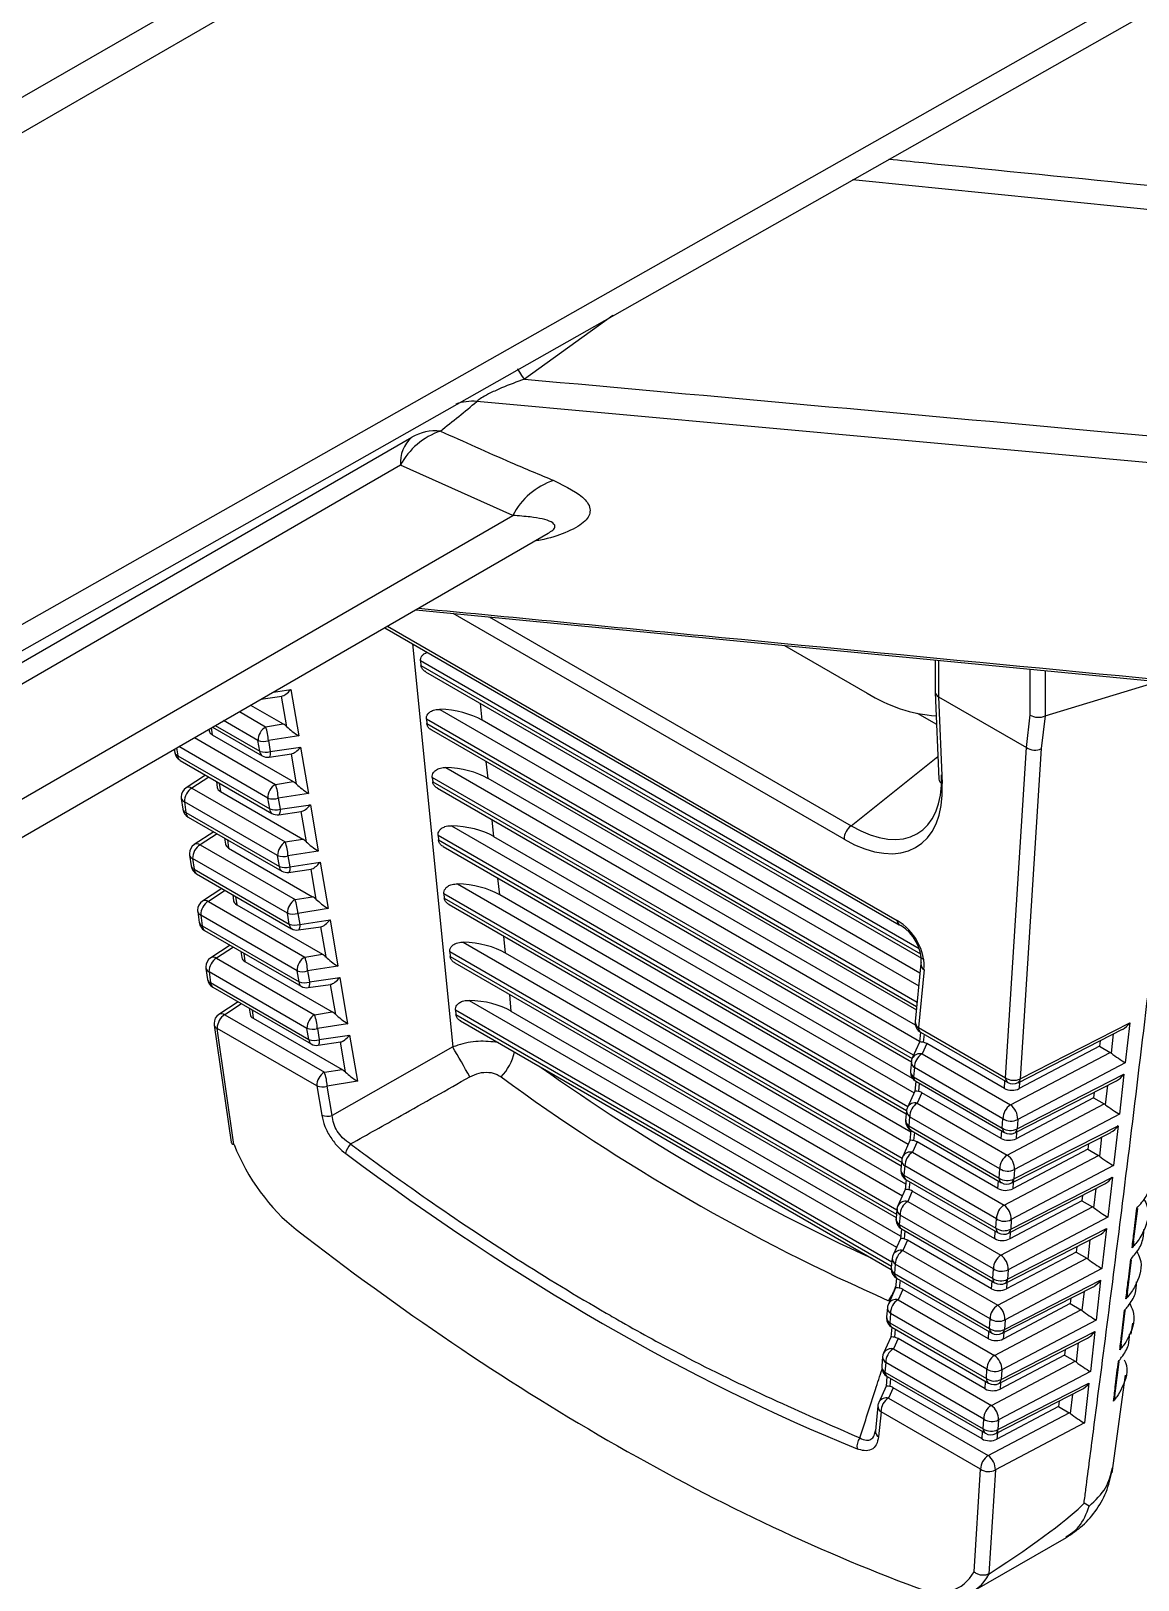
# Model space of a CAD drawing. Extents: x 8 to 113, y 1 to 87.
# Drawn here: x 77.784 to 78.806, y 63.59 to 65.02 of the extents above; entities that cross this region are included whole.
import ezdxf

# ---------------------------------------------------------------- set-up
doc = ezdxf.new("R2010")
doc.units = 0
doc.header["$MEASUREMENT"] = 0
doc.layers.add('OBJECT', color=7, linetype='CONTINUOUS')

msp = doc.modelspace()

# ---------------------------------------------------------------- linework, layer by layer
at = {"layer": 'OBJECT'}
for p, q in [((79.7519, 66.0998), (76.4399, 64.1878)), ((76.4399, 64.1552), (79.7519, 66.0671)), ((78.3209, 64.7572), (78.2392, 64.6985)), ((79.3089, 64.5762), (78.1952, 64.6779)), ((75.3641, 63.0451), (78.1352, 64.6449)), ((78.1247, 64.6189), (75.3547, 63.0198)), ((78.2285, 64.5726), (78.1247, 64.6189)), ((75.3585, 62.9158), (78.2285, 64.5726)), ((75.3375, 62.8683), (78.2611, 64.5561)), ((78.2612, 64.5561), (78.2613, 64.5562)), ((78.1388, 64.4855), (79.0004, 64.4024)), ((78.5344, 64.2738), (78.1734, 64.4822)), ((78.1102, 64.469), (78.5854, 64.1946)), ((78.1127, 64.4704), (78.5833, 64.1988)), ((78.2067, 64.479), (78.5409, 64.2861)), ((78.1358, 64.4542), (78.1731, 64.0819)), ((78.4793, 64.4527), (78.5557, 64.4085)), ((78.6186, 64.4392), (78.6186, 64.4094)), ((78.6215, 64.4389), (78.6215, 64.4053)), ((78.1433, 64.4383), (78.1437, 64.4342)), ((78.6037, 64.1725), (78.1433, 64.4383)), ((78.1437, 64.4342), (78.605, 64.1679)), ((78.148, 64.4283), (78.6079, 64.1628)), ((78.7062, 64.3884), (78.7062, 64.4308)), ((78.7202, 64.4294), (78.7202, 64.3877)), ((78.0074, 64.4096), (78.0235, 64.412)), ((78.0235, 64.412), (78.0308, 64.3691)), ((78.7202, 64.3877), (78.8243, 64.4194)), ((77.9864, 64.3975), (78.0165, 64.3801)), ((77.9957, 64.4029), (78.0151, 64.4057)), ((78.0198, 64.3776), (78.015, 64.4057)), ((78.2002, 64.3835), (78.1986, 64.3991)), ((78.6186, 64.4093), (78.622, 64.3291)), ((78.6215, 64.4053), (78.7028, 64.3583)), ((78.6215, 64.4053), (78.6215, 64.4053)), ((78.6215, 64.4053), (78.625, 64.3251)), ((77.9932, 64.3649), (77.9615, 64.3832)), ((77.976, 64.3915), (78.0002, 64.3775)), ((78.1487, 64.3846), (78.1491, 64.3804)), ((78.6018, 64.123), (78.1487, 64.3846)), ((78.1612, 64.3936), (78.6033, 64.1384)), ((78.6044, 64.1501), (78.2002, 64.3835)), ((78.6199, 64.3797), (78.6022, 64.3899)), ((78.7028, 64.3583), (78.7062, 64.3884)), ((78.72, 64.3877), (78.7165, 64.3574)), ((77.9345, 64.3675), (78.0093, 64.3243)), ((77.9478, 64.3752), (77.948, 64.3737)), ((77.95, 64.3765), (77.9509, 64.37)), ((77.9509, 64.37), (78.0256, 64.3269)), ((77.9512, 64.3772), (77.997, 64.3507)), ((77.9537, 64.3786), (77.9949, 64.3549)), ((78.0002, 64.3775), (78.0165, 64.3801)), ((78.0308, 64.3691), (78.0028, 64.3647)), ((78.1491, 64.3804), (78.6014, 64.1193)), ((78.1534, 64.3746), (78.6011, 64.1161)), ((77.9158, 64.3568), (77.9163, 64.3537)), ((77.918, 64.358), (77.9191, 64.3507)), ((78.0023, 64.3117), (77.92, 64.3592)), ((77.9949, 64.3549), (77.9932, 64.3649)), ((78.0028, 64.3647), (78.0045, 64.3547)), ((78.0045, 64.3547), (78.0326, 64.3588)), ((78.0326, 64.3588), (78.0398, 64.316)), ((78.6834, 64.0533), (78.7029, 64.3583)), ((78.7165, 64.3574), (78.6971, 64.0526)), ((77.9191, 64.3507), (78.004, 64.3017)), ((77.9212, 64.3465), (78.006, 64.2975)), ((78.0034, 64.3495), (78.0241, 64.3525)), ((78.0288, 64.3244), (78.0241, 64.3525)), ((78.1666, 64.3399), (78.6041, 64.0873)), ((78.2056, 64.3298), (78.204, 64.3454)), ((78.5409, 64.2861), (78.6211, 64.3502)), ((77.9448, 64.3329), (77.9268, 64.3211)), ((77.9479, 64.3311), (77.9322, 64.3209)), ((77.9548, 64.3271), (77.9556, 64.3214)), ((77.9574, 64.3256), (77.9585, 64.3177)), ((78.0093, 64.3243), (78.0256, 64.3269)), ((78.1541, 64.3308), (78.1545, 64.3267)), ((78.5986, 64.0742), (78.1541, 64.3308)), ((78.1545, 64.3267), (78.5972, 64.0712)), ((78.6003, 64.1019), (78.2056, 64.3298)), ((77.9224, 64.3113), (77.9238, 64.3014)), ((77.9322, 64.3209), (78.0183, 64.2712)), ((77.9585, 64.3177), (78.0346, 64.2738)), ((78.004, 64.3017), (78.0023, 64.3117)), ((78.0398, 64.316), (78.0119, 64.3115)), ((78.0119, 64.3115), (78.0136, 64.3015)), ((78.1588, 64.3208), (78.5965, 64.0682)), ((78.0113, 64.2586), (77.9252, 64.3083)), ((77.9252, 64.3083), (77.9267, 64.2983)), ((77.9267, 64.2983), (78.013, 64.2485)), ((78.0125, 64.2963), (78.0332, 64.2993)), ((78.0136, 64.3015), (78.0416, 64.3056)), ((78.0379, 64.2713), (78.0331, 64.2993)), ((78.0416, 64.3056), (78.0489, 64.2628)), ((77.9287, 64.2942), (78.0151, 64.2443)), ((78.172, 64.2861), (78.599, 64.0396)), ((78.211, 64.276), (78.2094, 64.2916)), ((77.9523, 64.2805), (77.9344, 64.2688)), ((77.9554, 64.2788), (77.9398, 64.2686)), ((77.9398, 64.2686), (78.0274, 64.218)), ((77.9623, 64.2748), (77.9632, 64.2691)), ((77.9649, 64.2733), (77.9661, 64.2654)), ((78.0183, 64.2712), (78.0346, 64.2738)), ((78.1595, 64.2771), (78.1599, 64.273)), ((78.5932, 64.0267), (78.1595, 64.2771)), ((78.1599, 64.273), (78.5921, 64.0234)), ((78.5977, 64.0528), (78.211, 64.276)), ((77.93, 64.259), (77.9314, 64.249)), ((78.0204, 64.2054), (77.9328, 64.2559)), ((77.9328, 64.2559), (77.9343, 64.246)), ((77.9661, 64.2654), (78.0436, 64.2206)), ((78.013, 64.2485), (78.0113, 64.2586)), ((78.0489, 64.2628), (78.0209, 64.2584)), ((78.0209, 64.2584), (78.0226, 64.2483)), ((78.1642, 64.2671), (78.5918, 64.0203)), ((77.9343, 64.246), (78.0221, 64.1953)), ((77.9363, 64.2418), (78.0241, 64.1911)), ((78.0215, 64.2431), (78.0422, 64.2461)), ((78.0226, 64.2483), (78.0507, 64.2524)), ((78.0469, 64.2181), (78.0422, 64.2461)), ((78.0507, 64.2524), (78.0579, 64.2097)), ((77.9599, 64.2282), (77.942, 64.2165)), ((77.9629, 64.2264), (77.9474, 64.2163)), ((78.1774, 64.2324), (78.5936, 63.9921)), ((78.2164, 64.2223), (78.2148, 64.2379)), ((77.9474, 64.2163), (78.0364, 64.1649)), ((77.9699, 64.2224), (77.9707, 64.2168)), ((77.9725, 64.2209), (77.9737, 64.2131)), ((77.9737, 64.2131), (78.0527, 64.1675)), ((78.0274, 64.218), (78.0436, 64.2206)), ((78.1648, 64.2234), (78.1652, 64.2192)), ((78.5879, 63.9791), (78.1648, 64.2234)), ((78.1652, 64.2192), (78.5874, 63.9755)), ((78.1696, 64.2134), (78.5871, 63.9723)), ((78.596, 64.0032), (78.2164, 64.2223)), ((77.9375, 64.2067), (77.939, 64.1967)), ((78.0294, 64.1523), (77.9404, 64.2036)), ((77.9404, 64.2036), (77.9418, 64.1936)), ((78.0221, 64.1953), (78.0204, 64.2054)), ((78.0579, 64.2097), (78.03, 64.2052)), ((78.03, 64.2052), (78.0317, 64.1951)), ((78.0317, 64.1951), (78.0597, 64.1992)), ((78.0597, 64.1992), (78.067, 64.1565)), ((77.9418, 64.1936), (78.0311, 64.1421)), ((77.9439, 64.1895), (78.0332, 64.1379)), ((78.0306, 64.1899), (78.0513, 64.1929)), ((78.056, 64.165), (78.0512, 64.1929)), ((78.2217, 64.1686), (78.2202, 64.1842)), ((77.9674, 64.1759), (77.9495, 64.1642)), ((77.9705, 64.1741), (77.955, 64.164)), ((77.9775, 64.1701), (77.9783, 64.1644)), ((77.9801, 64.1686), (77.9812, 64.1608)), ((78.0364, 64.1649), (78.0527, 64.1675)), ((78.1702, 64.1696), (78.1706, 64.1655)), ((78.5831, 63.9312), (78.1702, 64.1696)), ((78.1827, 64.1787), (78.5883, 63.9446)), ((78.5913, 63.9552), (78.2217, 64.1686)), ((77.9451, 64.1544), (77.9466, 64.1443)), ((77.955, 64.164), (78.0454, 64.1117)), ((77.9812, 64.1608), (78.0617, 64.1143)), ((78.067, 64.1565), (78.039, 64.1521)), ((78.1706, 64.1655), (78.5828, 63.9276)), ((78.1749, 64.1596), (78.5825, 63.9244)), ((78.6053, 64.1589), (78.6001, 64.1053)), ((78.6082, 64.1534), (78.603, 64.0998)), ((78.0384, 64.0991), (77.948, 64.1513)), ((77.948, 64.1513), (77.9494, 64.1413)), ((77.9494, 64.1413), (78.0402, 64.0889)), ((78.0311, 64.1421), (78.0294, 64.1523)), ((78.039, 64.1521), (78.0407, 64.1419)), ((78.0396, 64.1367), (78.0603, 64.1397)), ((78.0407, 64.1419), (78.0688, 64.146)), ((78.065, 64.1118), (78.0603, 64.1397)), ((78.0688, 64.146), (78.076, 64.1034)), ((77.9515, 64.1371), (78.0422, 64.0847)), ((78.1881, 64.1249), (78.5829, 63.897)), ((78.2271, 64.1148), (78.2256, 64.1304)), ((77.9749, 64.1236), (77.9571, 64.1119)), ((77.978, 64.1218), (77.9625, 64.1117)), ((77.9625, 64.1117), (78.0545, 64.0586)), ((77.9851, 64.1177), (77.9859, 64.1121)), ((77.9877, 64.1162), (77.9888, 64.1085)), ((78.0454, 64.1117), (78.0617, 64.1143)), ((78.1756, 64.1159), (78.176, 64.1118)), ((78.5785, 63.8833), (78.1756, 64.1159)), ((78.176, 64.1118), (78.5781, 63.8797)), ((78.5866, 63.9073), (78.2271, 64.1148)), ((77.9527, 64.1021), (77.9683, 63.994)), ((77.971, 63.9919), (77.9555, 64.099)), ((78.0475, 64.046), (77.9555, 64.099)), ((77.9888, 64.1085), (78.0708, 64.0612)), ((78.0402, 64.0889), (78.0384, 64.0991)), ((78.076, 64.1034), (78.048, 64.0989)), ((78.048, 64.0989), (78.0498, 64.0887)), ((78.1803, 64.1059), (78.578, 63.8764)), ((78.603, 64.0998), (78.6834, 64.0533)), ((78.605, 64.0957), (78.6041, 64.0863)), ((78.605, 64.0957), (78.6855, 64.0492)), ((78.695, 64.0489), (78.7914, 64.0982)), ((78.6971, 64.0526), (78.7982, 64.1042)), ((78.7982, 64.1042), (78.794, 64.0674)), ((78.0487, 64.0835), (78.0694, 64.0865)), ((78.0498, 64.0887), (78.0778, 64.0928)), ((78.1731, 64.0819), (78.0617, 64.0187)), ((78.074, 64.0587), (78.0693, 64.0865)), ((78.0778, 64.0928), (78.085, 64.0502)), ((78.6041, 64.0864), (78.5973, 64.0715)), ((78.6107, 64.085), (78.6064, 64.0755)), ((78.6082, 64.0938), (78.6075, 64.0862)), ((78.6824, 64.0436), (78.6107, 64.085)), ((78.7701, 64.0825), (78.6961, 64.0435)), ((78.7707, 64.0876), (78.7701, 64.0825)), ((78.7701, 64.0825), (78.78, 64.0769)), ((78.7812, 64.0761), (78.7832, 64.094)), ((78.5965, 64.0684), (78.5956, 64.0599)), ((78.6064, 64.0755), (78.688, 64.0284)), ((78.688, 64.0284), (78.78, 64.0769)), ((78.794, 64.0674), (78.6947, 64.015)), ((78.0545, 64.0586), (78.0708, 64.0612)), ((78.5994, 64.0629), (78.5985, 64.0544)), ((78.5985, 64.0544), (78.6805, 64.0071)), ((78.681, 64.0157), (78.5994, 64.0629)), ((78.6942, 64.0063), (78.7928, 64.0567)), ((78.7928, 64.0567), (78.7887, 64.0199)), ((78.0475, 64.046), (78.0521, 64.0189)), ((78.085, 64.0502), (78.0571, 64.0458)), ((78.0617, 64.0187), (78.0571, 64.0458)), ((78.5996, 64.041), (78.5929, 64.0261)), ((78.6005, 64.0503), (78.5996, 64.0409)), ((78.6006, 64.0502), (78.6825, 64.0029)), ((78.6063, 64.0396), (78.6019, 64.0301)), ((78.6038, 64.0484), (78.6031, 64.0409)), ((78.6794, 63.9974), (78.6063, 64.0396)), ((78.6824, 64.0436), (78.6828, 64.0507)), ((78.6921, 64.0027), (78.786, 64.0507)), ((78.6965, 64.0497), (78.6961, 64.0435)), ((78.7653, 64.0401), (78.7648, 64.035)), ((78.7758, 64.0285), (78.7778, 64.0465)), ((78.6019, 64.0301), (78.6851, 63.9821)), ((78.6851, 63.9821), (78.7746, 64.0294)), ((78.7648, 64.035), (78.6932, 63.9972)), ((78.7648, 64.035), (78.7746, 64.0294)), ((78.5921, 64.023), (78.5912, 64.0144)), ((78.5949, 64.0175), (78.5941, 64.009)), ((78.6781, 63.9695), (78.5949, 64.0175)), ((78.6805, 64.0071), (78.681, 64.0157)), ((78.7887, 64.0199), (78.6918, 63.9687)), ((78.6947, 64.015), (78.6942, 64.0063)), ((78.5952, 63.9956), (78.5885, 63.9808)), ((78.5941, 64.009), (78.6775, 63.9608)), ((78.5961, 64.0048), (78.5952, 63.9956)), ((78.5962, 64.0048), (78.6796, 63.9566)), ((78.5994, 64.003), (78.5986, 63.9955)), ((78.6794, 63.9974), (78.6799, 64.0045)), ((78.6892, 63.9564), (78.7806, 64.0031)), ((78.6912, 63.9601), (78.7875, 64.0092)), ((78.6936, 64.0034), (78.6932, 63.9972)), ((78.7704, 63.981), (78.7725, 63.999)), ((78.7875, 64.0092), (78.7833, 63.9724)), ((78.6019, 63.9943), (78.5975, 63.9847)), ((78.5975, 63.9847), (78.6821, 63.9359)), ((78.6765, 63.9512), (78.6019, 63.9943)), ((78.6821, 63.9359), (78.7692, 63.9818)), ((78.7594, 63.9875), (78.6902, 63.951)), ((78.76, 63.9926), (78.7594, 63.9875)), ((78.7594, 63.9875), (78.7692, 63.9818)), ((78.5876, 63.9776), (78.5868, 63.969)), ((78.5905, 63.9721), (78.5897, 63.9635)), ((78.6751, 63.9233), (78.5905, 63.9721)), ((78.6775, 63.9608), (78.6781, 63.9695)), ((78.7833, 63.9724), (78.6888, 63.9225)), ((78.6918, 63.9687), (78.6912, 63.9601)), ((78.5897, 63.9635), (78.6746, 63.9145)), ((78.5917, 63.9594), (78.5908, 63.9502)), ((78.5918, 63.9594), (78.6767, 63.9104)), ((78.595, 63.9575), (78.5942, 63.9501)), ((78.6765, 63.9512), (78.6769, 63.9582)), ((78.6862, 63.9101), (78.7753, 63.9556)), ((78.6883, 63.9138), (78.7821, 63.9617)), ((78.6906, 63.9571), (78.6902, 63.951)), ((78.7821, 63.9617), (78.7779, 63.9248)), ((78.5908, 63.9502), (78.5841, 63.9354)), ((78.5974, 63.9489), (78.5931, 63.9394)), ((78.5931, 63.9394), (78.6792, 63.8897)), ((78.6735, 63.9049), (78.5974, 63.9489)), ((78.754, 63.94), (78.6873, 63.9048)), ((78.7546, 63.9451), (78.754, 63.94)), ((78.754, 63.94), (78.7638, 63.9343)), ((78.765, 63.9335), (78.7671, 63.9514)), ((78.5832, 63.9322), (78.5824, 63.9236)), ((78.5861, 63.9267), (78.5853, 63.9181)), ((78.6722, 63.877), (78.5861, 63.9267)), ((78.6792, 63.8897), (78.7638, 63.9343)), ((78.7779, 63.9248), (78.6859, 63.8763)), ((78.8017, 63.9022), (78.8055, 63.9327)), ((78.5853, 63.9181), (78.6716, 63.8683)), ((78.5873, 63.914), (78.5864, 63.9048)), ((78.5873, 63.914), (78.6737, 63.8641)), ((78.5905, 63.9121), (78.5898, 63.9047)), ((78.6735, 63.9049), (78.674, 63.9119)), ((78.6746, 63.9145), (78.6751, 63.9233)), ((78.6853, 63.8675), (78.7767, 63.9142)), ((78.6877, 63.9109), (78.6873, 63.9048)), ((78.6888, 63.9225), (78.6883, 63.9138)), ((78.7767, 63.9142), (78.7725, 63.8773)), ((78.5864, 63.9048), (78.5797, 63.89)), ((78.593, 63.9035), (78.5887, 63.894)), ((78.6706, 63.8587), (78.593, 63.9035)), ((78.6833, 63.8639), (78.7699, 63.9081)), ((78.7492, 63.8975), (78.7486, 63.8925)), ((78.7597, 63.886), (78.7617, 63.9039)), ((78.5788, 63.8868), (78.578, 63.8782)), ((78.5817, 63.8813), (78.5809, 63.8727)), ((78.6693, 63.8308), (78.5817, 63.8813)), ((78.5887, 63.894), (78.6763, 63.8434)), ((78.6763, 63.8434), (78.7584, 63.8868)), ((78.7486, 63.8925), (78.6843, 63.8585)), ((78.7486, 63.8925), (78.7584, 63.8868)), ((78.796, 63.8548), (78.7998, 63.8855)), ((78.5809, 63.8727), (78.6687, 63.822)), ((78.5829, 63.8686), (78.582, 63.8594)), ((78.5829, 63.8685), (78.6708, 63.8178)), ((78.6716, 63.8683), (78.6722, 63.877)), ((78.7725, 63.8773), (78.683, 63.8301)), ((78.6859, 63.8763), (78.6853, 63.8675)), ((78.582, 63.8594), (78.5753, 63.8446)), ((78.5886, 63.8581), (78.5843, 63.8486)), ((78.5861, 63.8667), (78.5854, 63.8593)), ((78.6676, 63.8125), (78.5886, 63.8581)), ((78.6706, 63.8587), (78.671, 63.8656)), ((78.6803, 63.8176), (78.7645, 63.8606)), ((78.6824, 63.8212), (78.7713, 63.8667)), ((78.6847, 63.8646), (78.6843, 63.8585)), ((78.7543, 63.8385), (78.7563, 63.8564)), ((78.7713, 63.8667), (78.7671, 63.8298)), ((78.5744, 63.8414), (78.5736, 63.8327)), ((78.5843, 63.8486), (78.6733, 63.7972)), ((78.6733, 63.7972), (78.753, 63.8393)), ((78.7432, 63.845), (78.6814, 63.8123)), ((78.7438, 63.85), (78.7432, 63.845)), ((78.7432, 63.845), (78.753, 63.8393)), ((78.7901, 63.8074), (78.794, 63.8384)), ((78.5773, 63.836), (78.5765, 63.8273)), ((78.5765, 63.8273), (78.6658, 63.7757)), ((78.6663, 63.7846), (78.5773, 63.836)), ((78.6687, 63.822), (78.6693, 63.8308)), ((78.7671, 63.8298), (78.68, 63.7838)), ((78.683, 63.8301), (78.6824, 63.8212)), ((78.7995, 63.8167), (78.8009, 63.827)), ((78.5776, 63.814), (78.5708, 63.7992)), ((78.5785, 63.8231), (78.5776, 63.814)), ((78.5785, 63.8231), (78.6678, 63.7716)), ((78.5842, 63.8127), (78.5799, 63.8032)), ((78.5817, 63.8213), (78.581, 63.8139)), ((78.6647, 63.7663), (78.5842, 63.8127)), ((78.6676, 63.8125), (78.6681, 63.8194)), ((78.6774, 63.7713), (78.7591, 63.8131)), ((78.6795, 63.775), (78.7659, 63.8191)), ((78.6818, 63.8183), (78.6814, 63.8123)), ((78.7659, 63.8191), (78.7618, 63.7823)), ((78.57, 63.7961), (78.5691, 63.7873)), ((78.5799, 63.8032), (78.6704, 63.751)), ((78.7379, 63.7974), (78.6784, 63.7661)), ((78.7384, 63.8025), (78.7379, 63.7974)), ((78.7379, 63.7974), (78.7477, 63.7918)), ((78.7489, 63.7909), (78.7509, 63.8089)), ((78.5729, 63.7906), (78.572, 63.7818)), ((78.572, 63.7818), (78.6628, 63.7294)), ((78.6634, 63.7383), (78.5729, 63.7906)), ((78.6658, 63.7757), (78.6663, 63.7846)), ((78.6704, 63.751), (78.7477, 63.7918)), ((78.7618, 63.7823), (78.6771, 63.7376)), ((78.68, 63.7838), (78.6795, 63.775)), ((78.7845, 63.7598), (78.7884, 63.7912)), ((78.5732, 63.7687), (78.5664, 63.7538)), ((78.574, 63.7777), (78.5732, 63.7686)), ((78.5741, 63.7777), (78.6649, 63.7253)), ((78.5798, 63.7673), (78.5755, 63.7578)), ((78.5773, 63.7758), (78.5766, 63.7686)), ((78.6618, 63.72), (78.5798, 63.7673)), ((78.6647, 63.7663), (78.6651, 63.7731)), ((78.6765, 63.7287), (78.7605, 63.7716)), ((78.6788, 63.7721), (78.6784, 63.7661)), ((78.7605, 63.7716), (78.7564, 63.7348)), ((78.7818, 63.6887), (78.7943, 63.7788)), ((78.5755, 63.7578), (78.6674, 63.7047)), ((78.6744, 63.725), (78.7537, 63.7656)), ((78.733, 63.755), (78.7325, 63.7499)), ((78.7435, 63.7434), (78.7455, 63.7614)), ((78.5656, 63.7507), (78.5633, 63.7275)), ((78.5685, 63.7452), (78.5662, 63.7221)), ((78.6604, 63.6921), (78.5685, 63.7452)), ((78.6628, 63.7294), (78.6634, 63.7383)), ((78.6674, 63.7047), (78.7423, 63.7443)), ((78.7325, 63.7499), (78.6755, 63.7198)), ((78.7325, 63.7499), (78.7423, 63.7443)), ((78.5627, 63.7254), (78.5631, 63.727)), ((78.6618, 63.72), (78.6622, 63.7268)), ((78.7564, 63.7348), (78.6741, 63.6914)), ((78.6759, 63.7258), (78.6755, 63.7198)), ((78.6771, 63.7376), (78.6765, 63.7287)), ((78.6544, 63.5974), (78.6604, 63.6921)), ((78.6741, 63.6914), (78.668, 63.5954)), ((78.7608, 63.658), (78.756, 63.6608)), ((78.6531, 63.5791), (78.7397, 63.6292)), ((78.668, 63.5954), (78.6683, 63.5955))]:
    msp.add_line(p, q, dxfattribs=at)
at = {"layer": 'OBJECT', "flags": 128}
for points in [[(76.3568, 63.6691), (76.5331, 63.7689), (77.2384, 64.1682), (79.7011, 65.5625)], [(76.3316, 63.6301), (76.9692, 63.9912), (79.641, 65.5051)], [(78.2392, 64.6985), (78.2369, 64.7019), (78.2349, 64.7049), (78.233, 64.7076), (78.2327, 64.7081)], [(78.0045, 64.3547), (78.0045, 64.353), (78.0044, 64.3515), (78.0042, 64.3505), (78.0038, 64.3498), (78.0034, 64.3495), (78.0034, 64.3495)], [(78.0136, 64.3015), (78.0136, 64.2998), (78.0134, 64.2983), (78.0132, 64.2973), (78.0129, 64.2966), (78.0125, 64.2963), (78.0125, 64.2963)], [(78.0226, 64.2483), (78.0226, 64.2466), (78.0225, 64.2451), (78.0223, 64.2441), (78.0219, 64.2434), (78.0215, 64.2431), (78.0215, 64.2431)], [(78.0317, 64.1951), (78.0317, 64.1934), (78.0315, 64.1919), (78.0313, 64.1909), (78.031, 64.1902), (78.0306, 64.1899), (78.0306, 64.1899)], [(78.6056, 64.1603), (78.6053, 64.1594), (78.6053, 64.1589)], [(78.0407, 64.1419), (78.0407, 64.1402), (78.0406, 64.1387), (78.0404, 64.1377), (78.04, 64.137), (78.0396, 64.1367), (78.0396, 64.1367)], [(78.0498, 64.0887), (78.0498, 64.087), (78.0496, 64.0855), (78.0494, 64.0845), (78.0491, 64.0838), (78.0487, 64.0835), (78.0487, 64.0835)]]:
    msp.add_lwpolyline(points, dxfattribs=at)
at = {"layer": 'OBJECT'}
for centre, radius, start, end in [((77.5928, 65.384), 0.9282, 307.7924, 310.4692), ((78.1915, 64.63), 0.048, 85.5837, 108.9106), ((78.1833, 64.5879), 0.0663, 109.1235, 152.0653), ((78.1571, 64.6209), 0.0325, 132.4717, 183.4738), ((78.1576, 64.6051), 0.0456, 84.9083, 119.3532), ((78.2864, 64.543), 0.0651, 108.0595, 152.9247), ((78.6302, 64.5274), 0.1403, 237.9052, 265.6183), ((78.0085, 64.3647), 0.0152, 122.7471, 179.2856), ((77.9636, 64.3634), 0.0392, 1.8844, 21.0856), ((77.9262, 64.3552), 0.01, 188.2379, 240.0027), ((77.9204, 64.3547), 0.00428, 193.4224, 251.9599), ((77.9983, 64.38), 0.016, 251.4467, 286.3884), ((78, 64.37), 0.016, 251.4466, 286.3876), ((77.9997, 64.3547), 0.0048, 177.5323, 235.2583), ((77.9239, 64.3505), 0.0048, 177.5298, 235.269), ((78.002, 64.3594), 0.01, 240.0027, 278.2962), ((78.627, 64.3296), 0.00503, 185.7356, 245.657), ((77.9323, 64.3128), 0.01, 123.1719, 180), ((77.9323, 64.3128), 0.01, 180, 188.2379), ((77.9266, 64.3123), 0.00428, 193.4225, 251.9598), ((77.9405, 64.3081), 0.0153, 122.7501, 179.2844), ((77.9293, 64.3164), 0.00534, 57.0152, 117.8886), ((78.0175, 64.3115), 0.0153, 122.7501, 179.2844), ((78.0074, 64.3269), 0.016, 251.4466, 286.394), ((77.9727, 64.3102), 0.0392, 1.886, 21.0842), ((77.9337, 64.3028), 0.01, 188.2379, 240.0027), ((77.928, 64.3024), 0.00428, 193.4172, 251.9562), ((77.9315, 64.2981), 0.0048, 177.5305, 235.2654), ((78.0091, 64.3168), 0.016, 251.447, 286.3936), ((78.0088, 64.3015), 0.0048, 177.5298, 235.269), ((78.011, 64.3062), 0.01, 240.0027, 278.2962), ((78.5498, 64.2736), 0.0154, 125.5005, 179.1375), ((77.9399, 64.2605), 0.01, 123.1719, 180), ((77.9481, 64.2558), 0.0153, 122.7479, 179.2848), ((77.9369, 64.2641), 0.00534, 56.9997, 117.894), ((78.0266, 64.2584), 0.0153, 122.7501, 179.2844), ((77.9817, 64.2571), 0.0392, 1.886, 21.0842), ((77.9399, 64.2605), 0.01, 180, 188.2379), ((77.9341, 64.26), 0.00428, 193.4131, 251.9692), ((78.0164, 64.2737), 0.016, 251.4465, 286.3941), ((77.9413, 64.2505), 0.01, 188.2379, 240.0027), ((77.9356, 64.25), 0.00428, 193.4209, 251.9557), ((77.9391, 64.2458), 0.0048, 177.5281, 235.2677), ((78.0181, 64.2636), 0.016, 251.4465, 286.3933), ((78.0178, 64.2483), 0.0048, 177.5305, 235.2654), ((78.0201, 64.253), 0.01, 240.0027, 278.2962), ((77.9474, 64.2082), 0.01, 123.1719, 180), ((77.9556, 64.2035), 0.0153, 122.7501, 179.2844), ((77.9445, 64.2118), 0.00534, 57.0086, 117.8955), ((78.0356, 64.2052), 0.0153, 122.7479, 179.2848), ((77.9908, 64.2039), 0.0392, 1.8845, 21.0858), ((77.9474, 64.2082), 0.01, 180, 188.2379), ((77.9417, 64.2077), 0.00428, 193.4203, 251.9531), ((77.9489, 64.1981), 0.01, 188.2379, 240.0027), ((77.9432, 64.1977), 0.00428, 193.4182, 251.9641), ((78.0254, 64.2206), 0.016, 251.4465, 286.3884), ((78.5882, 64.1986), 0.00483, 177.7302, 235.0604), ((77.9466, 64.1934), 0.0048, 177.5367, 235.2538), ((78.0272, 64.2104), 0.016, 251.4516, 286.3883), ((78.0269, 64.1951), 0.0048, 177.5281, 235.2677), ((78.0291, 64.1998), 0.01, 240.0027, 278.2962), ((78.5871, 64.1977), 0.00353, 240.3315, 265.3851), ((77.955, 64.1559), 0.01, 123.1719, 180), ((77.955, 64.1559), 0.01, 180, 188.2379), ((77.9493, 64.1554), 0.00428, 193.4227, 251.9596), ((77.9632, 64.1512), 0.0153, 122.7501, 179.2844), ((77.952, 64.1595), 0.00534, 57.0149, 117.8892), ((78.0446, 64.1521), 0.0153, 122.7501, 179.2844), ((77.9998, 64.1508), 0.0392, 1.886, 21.0842), ((78.6116, 64.1587), 0.00633, 178.5901, 237.1011), ((77.9565, 64.1458), 0.01, 188.2379, 240.0027), ((77.9507, 64.1453), 0.00428, 193.4195, 251.9628), ((77.9542, 64.1411), 0.0048, 177.5253, 235.2706), ((78.0345, 64.1674), 0.016, 251.4468, 286.3938), ((78.0362, 64.1572), 0.016, 251.4463, 286.3886), ((78.0359, 64.1419), 0.0048, 177.5367, 235.2538), ((78.0382, 64.1466), 0.01, 240.0027, 278.2962), ((77.9626, 64.1036), 0.01, 123.1719, 180), ((77.9708, 64.0989), 0.0153, 122.7478, 179.2867), ((77.9596, 64.1072), 0.00534, 56.9918, 117.9123), ((78.0537, 64.0989), 0.0153, 122.7501, 179.2844), ((78.0088, 64.0976), 0.0392, 1.8867, 21.0836), ((77.9626, 64.1036), 0.01, 180, 188.2379), ((77.9568, 64.1031), 0.00428, 193.4205, 251.9529), ((78.0435, 64.1143), 0.016, 251.4427, 286.3979), ((78.61, 64.1043), 0.01, 174.4467, 180), ((78.61, 64.1043), 0.01, 180, 240.0027), ((78.6064, 64.1051), 0.00634, 178.5949, 237.0922), ((78.6078, 64.0996), 0.0048, 177.5281, 235.2677), ((78.0453, 64.104), 0.016, 251.4424, 286.3974), ((78.045, 64.0887), 0.0048, 177.5253, 235.2706), ((78.0472, 64.0934), 0.01, 240.0027, 278.2962), ((76.4908, 63.1021), 1.9468, 29.2836, 30.2159), ((78.1793, 64.0899), 0.0524, 317.1772, 345.9537), ((78.6064, 64.0674), 0.01, 155.5537, 174.4467), ((78.6028, 64.0682), 0.00634, 178.5945, 237.0927), ((78.6045, 64.0674), 0.00832, 77.3961, 150.2376), ((78.6146, 64.0627), 0.0153, 122.7501, 179.2844), ((78.0627, 64.0458), 0.0153, 122.7478, 179.2867), ((78.0179, 64.0445), 0.0392, 1.8845, 21.0858), ((79.3453, 65.5943), 1.9087, 233.7891, 246.2163), ((79.3456, 65.6004), 1.8851, 234.637, 245.3683), ((78.6056, 64.0589), 0.01, 174.4467, 180), ((78.602, 64.0597), 0.00634, 178.5956, 237.0916), ((78.6056, 64.0589), 0.01, 180, 240.0027), ((78.6033, 64.0542), 0.0048, 177.5349, 235.2609), ((78.6909, 64.0647), 0.0136, 236.6233, 297.1371), ((78.6882, 64.0531), 0.0048, 177.5281, 235.2677), ((78.0526, 64.0611), 0.016, 251.4518, 286.3888), ((78.6905, 64.0579), 0.01, 240.0027, 297.0633), ((78.6927, 64.0527), 0.00441, 301.7545, 358.6955), ((78.602, 64.022), 0.01, 155.5537, 174.4467), ((78.6001, 64.022), 0.00832, 77.3864, 150.2474), ((78.6102, 64.0173), 0.0152, 122.7471, 179.2856), ((78.6963, 64.0155), 0.0153, 122.7501, 179.2844), ((78.6788, 64.0154), 0.0159, 358.5743, 54.6165), ((78.0572, 64.034), 0.016, 251.4462, 286.3936), ((78.6012, 64.0135), 0.01, 174.4467, 180), ((78.5976, 64.0143), 0.00633, 178.5883, 237.103), ((78.6012, 64.0135), 0.01, 180, 240.0027), ((78.5984, 64.0228), 0.00633, 178.5883, 237.103), ((78.6885, 64.0271), 0.0136, 236.618, 297.1429), ((78.5989, 64.0087), 0.0048, 177.5323, 235.2583), ((78.688, 64.0184), 0.0136, 236.6212, 297.1437), ((78.6853, 64.0069), 0.0048, 177.5349, 235.2609), ((78.6875, 64.0116), 0.01, 240.0027, 297.0633), ((78.6898, 64.0064), 0.00441, 301.7624, 358.6925), ((78.0909, 63.9806), 0.017, 136.086, 170.2344), ((78.5957, 63.9766), 0.00832, 77.3965, 150.2372), ((78.6058, 63.9719), 0.0153, 122.7501, 179.2844), ((78.6933, 63.9693), 0.0152, 122.7471, 179.2856), ((78.6759, 63.9691), 0.0159, 358.5742, 54.6182), ((78.5968, 63.968), 0.01, 174.4467, 180), ((78.5931, 63.9689), 0.00634, 178.5945, 237.0927), ((78.5968, 63.968), 0.01, 180, 240.0027), ((78.5976, 63.9766), 0.01, 155.5537, 174.4467), ((78.594, 63.9774), 0.00634, 178.5961, 237.091), ((78.6856, 63.9809), 0.0136, 236.618, 297.1429), ((78.5945, 63.9633), 0.0048, 177.5298, 235.269), ((78.685, 63.9722), 0.0136, 236.6174, 297.143), ((78.6823, 63.9606), 0.0048, 177.5323, 235.2583), ((78.6846, 63.9653), 0.01, 240.0027, 297.0633), ((78.6868, 63.9602), 0.00441, 301.7678, 358.6879), ((78.5913, 63.9312), 0.00832, 77.3961, 150.2376), ((78.6014, 63.9265), 0.0153, 122.7501, 179.2844), ((78.5932, 63.9312), 0.01, 155.5537, 174.4467), ((78.5896, 63.932), 0.00634, 178.5945, 237.0927), ((78.6904, 63.9231), 0.0153, 122.7501, 179.2844), ((78.6729, 63.9229), 0.0159, 358.5752, 54.6172), ((78.5923, 63.9226), 0.01, 174.4467, 180), ((78.5923, 63.9226), 0.01, 180, 240.0027), ((78.5887, 63.9234), 0.00634, 178.5961, 237.091), ((78.5901, 63.9179), 0.0048, 177.5305, 235.2654), ((78.6821, 63.9259), 0.0136, 236.618, 297.1429), ((78.6794, 63.9143), 0.0048, 177.5298, 235.269), ((78.6826, 63.9346), 0.0136, 236.6212, 297.1437), ((78.6817, 63.919), 0.01, 240.0027, 297.0633), ((78.6839, 63.9139), 0.00441, 301.7711, 358.6846), ((78.5888, 63.8859), 0.01, 155.5537, 174.4467), ((78.5852, 63.8867), 0.00633, 178.5883, 237.1033), ((78.5869, 63.8859), 0.00832, 77.3931, 150.2404), ((78.597, 63.8812), 0.0153, 122.7479, 179.2848), ((78.6875, 63.8768), 0.0153, 122.7501, 179.2844), ((78.67, 63.8767), 0.0159, 358.5763, 54.6144), ((78.5879, 63.8772), 0.01, 174.4467, 180), ((78.5879, 63.8772), 0.01, 180, 240.0027), ((78.5843, 63.878), 0.00634, 178.5915, 237.0957), ((78.5857, 63.8725), 0.0048, 177.5281, 235.2677), ((78.6791, 63.8796), 0.0136, 236.6233, 297.1371), ((78.6764, 63.868), 0.0048, 177.5305, 235.2654), ((78.6797, 63.8884), 0.0136, 236.6179, 297.1432), ((78.6809, 63.8676), 0.00441, 301.7678, 358.6879), ((78.5384, 63.8745), 0.0458, 324.2547, 343.0546), ((78.6787, 63.8728), 0.01, 240.0027, 297.0633), ((78.5844, 63.8405), 0.01, 155.5537, 174.4467), ((78.5807, 63.8413), 0.00634, 178.5961, 237.091), ((78.5825, 63.8405), 0.00832, 77.3965, 150.2372), ((78.5925, 63.8358), 0.0153, 122.7501, 179.2844), ((78.6845, 63.8306), 0.0153, 122.7479, 179.2848), ((78.667, 63.8305), 0.0159, 358.5734, 54.6188), ((78.5835, 63.8318), 0.01, 174.4467, 180), ((78.5835, 63.8318), 0.01, 180, 240.0027), ((78.5799, 63.8326), 0.00633, 178.5881, 237.1032), ((78.5813, 63.827), 0.0048, 177.5367, 235.2538), ((78.6768, 63.8422), 0.0136, 236.6146, 297.1464), ((78.6762, 63.8333), 0.0136, 236.6207, 297.1437), ((78.6735, 63.8218), 0.0048, 177.5281, 235.2677), ((78.6758, 63.8265), 0.01, 240.0027, 297.0633), ((78.678, 63.8213), 0.00441, 301.7626, 358.6931), ((78.5799, 63.7951), 0.01, 155.5537, 174.4467), ((78.5763, 63.7959), 0.00634, 178.5945, 237.0927), ((78.5781, 63.7951), 0.00832, 77.3993, 150.2345), ((78.5881, 63.7904), 0.0153, 122.7501, 179.2844), ((78.6816, 63.7844), 0.0153, 122.7501, 179.2844), ((78.6641, 63.7842), 0.0159, 358.573, 54.6177), ((78.5791, 63.7863), 0.01, 174.4467, 180), ((78.5755, 63.7871), 0.00634, 178.5931, 237.0941), ((78.5791, 63.7863), 0.01, 180, 240.0027), ((78.5768, 63.7816), 0.0048, 177.5253, 235.2706), ((78.6738, 63.7959), 0.0136, 236.6238, 297.1373), ((78.6706, 63.7755), 0.0048, 177.5367, 235.2538), ((78.6732, 63.7871), 0.0136, 236.6179, 297.1426), ((78.6728, 63.7802), 0.01, 240.0027, 297.0633), ((78.675, 63.7751), 0.00441, 301.7678, 358.6887), ((78.5755, 63.7497), 0.01, 155.5537, 174.4467), ((78.5737, 63.7497), 0.00832, 77.3933, 150.2402), ((78.5837, 63.745), 0.0153, 122.7478, 179.2867), ((78.5717, 63.7504), 0.0061, 177.358, 238.3292), ((78.6786, 63.7382), 0.0153, 122.7501, 179.2844), ((78.6709, 63.7497), 0.0136, 236.618, 297.1431), ((78.6611, 63.738), 0.0159, 358.5757, 54.615), ((78.5694, 63.7272), 0.0061, 177.3542, 238.3329), ((78.6703, 63.7408), 0.0136, 236.6173, 297.1432), ((78.6676, 63.7292), 0.0048, 177.5253, 235.2706), ((78.6699, 63.7339), 0.01, 240.0027, 297.0633), ((78.6721, 63.7288), 0.00441, 301.7678, 358.6887), ((78.5601, 63.7128), 0.0139, 143.828, 187.5361), ((78.6757, 63.6919), 0.0153, 122.7478, 179.2867), ((78.6582, 63.6918), 0.0159, 358.5734, 54.6188), ((78.6679, 63.7035), 0.0136, 236.6213, 297.1437)]:
    msp.add_arc(centre, radius, start, end, dxfattribs=at)
for centre, major_axis, ratio, start_param, end_param in [((78.021, 64.4167), (0.0077, 0.0106), 0.37214, 3.482293, 4.536705), ((78.6286, 64.4096), (0.01, 0.00021), 0.593676, 3.128848, 3.914246), ((78.1578, 64.3586), (0.0602, 0.0001), 0.582929, 0.789077, 1.514008), ((78.7133, 64.3924), (0.00999, -0.00056), 0.611383, 3.961496, 5.479933), ((78.7133, 64.3254), (0.0072, 0.0624), 0.110772, 0.048143, 0.074323), ((77.9581, 64.3742), (0.0101, 0), 0.579269, 3.223988, 3.926203), ((78.0171, 64.372), (-0.00685, 0.00862), 0.521027, 4.953975, 5.360236), ((78.0283, 64.3738), (0.0114, -0.0082), 0.177132, 4.007967, 5.062378), ((78.03, 64.3635), (0.0077, 0.0106), 0.37214, 3.482293, 4.536705), ((78.6934, 64.2173), (0.0092, 0.1411), 0.052174, 6.251081, 6.257435), ((78.7099, 64.3626), (0.00996, -0.00088), 0.657558, 3.986179, 5.498261), ((78.1632, 64.3048), (0.0602, 0.0001), 0.582929, 0.789077, 1.514008), ((78.0261, 64.3189), (-0.00685, 0.00862), 0.521027, 4.953975, 5.360236), ((78.5291, 64.3812), (-0.0732, 0.1141), 0.544414, 2.329954, 3.893154), ((78.5362, 64.3857), (-0.067, 0.1062), 0.54181, 2.333958, 3.897158), ((77.9656, 64.3219), (0.0101, 0), 0.579269, 3.223988, 3.926203), ((78.0373, 64.3207), (0.0114, -0.0082), 0.177132, 4.007967, 5.062378), ((78.0391, 64.3103), (0.0077, 0.0106), 0.37214, 3.482293, 4.536705), ((78.1686, 64.2511), (0.0602, 0.0001), 0.582929, 0.789077, 1.514008), ((77.9732, 64.2696), (0.0101, 0), 0.579269, 3.223988, 3.926203), ((78.0352, 64.2657), (-0.00685, 0.00862), 0.521027, 4.953975, 5.360236), ((78.0463, 64.2675), (0.0114, -0.0082), 0.177132, 4.007967, 5.062378), ((78.0481, 64.2571), (0.0077, 0.0106), 0.37214, 3.482293, 4.536705), ((78.174, 64.1974), (0.0602, 0.0001), 0.582929, 0.789077, 1.514008), ((77.9808, 64.2173), (0.0101, 0), 0.579269, 3.223988, 3.926203), ((78.0442, 64.2126), (-0.00685, 0.00862), 0.521027, 4.953975, 5.360236), ((78.0554, 64.2144), (0.0114, -0.0082), 0.177132, 4.007967, 5.062378), ((78.0572, 64.2039), (0.0077, 0.0106), 0.37214, 3.482293, 4.536705), ((78.5747, 64.1669), (-0.0231, 0.0327), 0.746254, 3.855075, 5.266601), ((78.5818, 64.1714), (-0.0172, 0.0247), 0.671525, 3.853258, 5.264784), ((78.0532, 64.1594), (-0.00685, 0.00862), 0.521027, 4.953975, 5.360236), ((78.1794, 64.1436), (0.0602, 0.0001), 0.582929, 0.789077, 1.514008), ((77.9883, 64.1649), (0.0101, 0), 0.579269, 3.223988, 3.926203), ((78.0644, 64.1612), (0.0114, -0.0082), 0.177132, 4.007967, 5.062378), ((78.0662, 64.1507), (0.0077, 0.0106), 0.37214, 3.482293, 4.536705), ((78.1847, 64.0899), (0.0602, 0.0001), 0.582929, 0.789077, 1.514008), ((77.9959, 64.1126), (0.0101, 0), 0.579269, 3.223988, 3.926203), ((78.0623, 64.1063), (-0.00685, 0.00862), 0.521027, 4.953975, 5.360236), ((78.0735, 64.1081), (0.0114, -0.0082), 0.177132, 4.007967, 5.062378), ((78.7916, 64.1095), (0.008, 0.0116), 0.599529, 3.981932, 4.674099), ((78.0753, 64.0975), (0.0077, 0.0106), 0.37214, 3.482293, 4.536705), ((78.6138, 64.0837), (0.00979, -0.00262), 0.107022, 2.308348, 3.159397), ((78.6109, 64.0772), (-0.0068, 0.00838), 0.543452, 5.326071, 5.732332), ((78.78, 64.0687), (-0.00501, 0.00866), 0.577652, 5.322321, 5.496221), ((78.7874, 64.0727), (0.00933, -0.00637), 0.079382, 4.037928, 5.556365), ((78.0713, 64.0531), (-0.00685, 0.00862), 0.521027, 4.953975, 5.360236), ((78.0825, 64.0549), (0.0114, -0.0082), 0.177132, 4.007967, 5.062378), ((78.7862, 64.062), (0.008, 0.0116), 0.599529, 3.981932, 4.674099), ((78.6094, 64.0383), (0.00979, -0.00262), 0.107022, 2.308348, 3.159397), ((78.6065, 64.0318), (-0.0068, 0.00838), 0.543452, 5.326071, 5.732332), ((78.6894, 64.0478), (0.01, 0), 0.585374, 3.931484, 5.443566), ((78.7746, 64.0212), (-0.00501, 0.00866), 0.577652, 5.322321, 5.496221), ((78.782, 64.0251), (0.00933, -0.00637), 0.079382, 4.037928, 5.556365), ((78.605, 63.9929), (0.00979, -0.00262), 0.107022, 2.308348, 3.159397), ((78.6865, 64.0016), (0.01, 0), 0.585374, 3.931484, 5.443566), ((78.7808, 64.0145), (0.008, 0.0116), 0.599529, 3.981932, 4.674099), ((78.0386, 63.9912), (-0.0591, 0.0928), 0.546175, 1.229249, 2.150782), ((78.2302, 65.5521), (-1.1655, 1.8319), 0.546187, 2.178452, 2.487481), ((78.6021, 63.9864), (-0.0068, 0.00838), 0.543452, 5.326071, 5.732332), ((78.7692, 63.9737), (-0.00501, 0.00866), 0.577652, 5.322321, 5.496221), ((78.7766, 63.9776), (0.00933, -0.00637), 0.079382, 4.037928, 5.556365), ((78.7754, 63.9669), (0.008, 0.0116), 0.599529, 3.981932, 4.674099), ((78.6006, 63.9476), (0.00979, -0.00262), 0.107022, 2.308348, 3.159397), ((78.5976, 63.941), (-0.0068, 0.00838), 0.543452, 5.326071, 5.732332), ((78.6835, 63.9554), (0.01, 0), 0.585374, 3.931484, 5.443566), ((78.7638, 63.9262), (-0.00501, 0.00866), 0.577652, 5.322321, 5.496221), ((78.7713, 63.9301), (0.00933, -0.00637), 0.079382, 4.037928, 5.556365), ((78.2326, 65.4995), (-1.2039, 1.8907), 0.546175, 2.150782, 2.514291), ((78.7701, 63.9194), (0.008, 0.0116), 0.599529, 3.981932, 4.674099), ((78.5962, 63.9022), (0.00979, -0.00262), 0.107022, 2.308348, 3.159397), ((78.5932, 63.8956), (-0.0068, 0.00838), 0.543452, 5.326071, 5.732332), ((78.6806, 63.9091), (0.01, 0), 0.585374, 3.931484, 5.443566), ((78.7584, 63.8786), (-0.00501, 0.00866), 0.577652, 5.322321, 5.496221), ((78.7659, 63.8826), (0.00933, -0.00637), 0.079382, 4.037928, 5.556365), ((78.5918, 63.8568), (0.00979, -0.00262), 0.107022, 2.308348, 3.159397), ((78.5888, 63.8503), (-0.0068, 0.00838), 0.543452, 5.326071, 5.732332), ((78.6776, 63.8629), (0.01, 0), 0.585374, 3.931484, 5.443566), ((78.7647, 63.8719), (0.008, 0.0116), 0.599529, 3.981932, 4.674099), ((78.753, 63.8311), (-0.00501, 0.00866), 0.577652, 5.322321, 5.496221), ((78.7605, 63.8351), (0.00933, -0.00637), 0.079382, 4.037928, 5.556365), ((78.5874, 63.8114), (0.00979, -0.00262), 0.107022, 2.308348, 3.159397), ((78.5844, 63.8049), (-0.0068, 0.00838), 0.543452, 5.326071, 5.732332), ((78.6747, 63.8167), (0.01, 0), 0.585374, 3.931484, 5.443566), ((78.7593, 63.8244), (0.008, 0.0116), 0.599529, 3.981932, 4.674099), ((78.7477, 63.7836), (-0.00501, 0.00866), 0.577652, 5.322321, 5.496221), ((78.7551, 63.7875), (0.00933, -0.00637), 0.079382, 4.037928, 5.556365), ((78.583, 63.766), (0.00979, -0.00262), 0.107022, 2.308348, 3.159397), ((78.58, 63.7595), (-0.0068, 0.00838), 0.543452, 5.326071, 5.732332), ((78.7539, 63.7769), (0.008, 0.0116), 0.599529, 3.981932, 4.674099), ((78.6717, 63.7704), (0.01, 0), 0.585374, 3.931484, 5.443566), ((78.7423, 63.7361), (-0.00501, 0.00866), 0.577652, 5.322321, 5.496221), ((78.7497, 63.74), (0.00933, -0.00637), 0.079382, 4.037928, 5.556365), ((78.6688, 63.7242), (0.01, 0), 0.585374, 3.931484, 5.443566), ((77.0604, 62.7982), (1.703, 0.8762), 0.039926, 5.926325, 6.167439), ((78.5831, 63.6769), (-0.0591, 0.0928), 0.546175, 2.514291, 3.435824), ((78.5902, 63.6814), (-0.0641, 0.1015), 0.548826, 2.516074, 3.452695)]:
    msp.add_ellipse(centre, major_axis=major_axis, ratio=ratio, start_param=start_param, end_param=end_param, dxfattribs=at)
for points, knots in [([(78.5758, 64.9016), (78.5863, 64.9005), (78.7396, 64.885), (79.0157, 64.8574), (79.2811, 64.8312), (79.4038, 64.819)], [0, 0, 0, 0, 0.038137, 0.5553096, 1, 1, 1, 1]), ([(79.3895, 64.7972), (79.2375, 64.8123), (78.955, 64.8405), (78.6725, 64.8693), (78.5422, 64.8825)], [0, 0, 0, 0, 0.538434, 1, 1, 1, 1]), ([(78.2392, 64.6985), (78.2322, 64.6959), (78.2217, 64.692), (78.2086, 64.6861), (78.2011, 64.6822), (78.197, 64.6795), (78.1957, 64.6783), (78.1952, 64.6779)], [0, 0, 0, 0, 0.437726, 0.652229, 0.821693, 0.945099, 1, 1, 1, 1]), ([(78.2392, 64.6985), (78.4156, 64.6825), (78.7778, 64.6497), (79.1395, 64.6167), (79.325, 64.5998)], [0, 0, 0, 0, 0.486991, 1, 1, 1, 1]), ([(78.1616, 64.6505), (78.1833, 64.6408), (78.2179, 64.6251), (78.2531, 64.6104), (78.2663, 64.6048)], [0, 0, 0, 0, 0.624899, 1, 1, 1, 1]), ([(78.2663, 64.6048), (78.2777, 64.5992), (78.2954, 64.5906), (78.3016, 64.5766), (78.2956, 64.5658), (78.2784, 64.5568), (78.2614, 64.551), (78.2504, 64.5492), (78.2486, 64.5489)], [0, 0, 0, 0, 0.339144, 0.522878, 0.677282, 0.832451, 0.972552, 1, 1, 1, 1]), ([(78.261, 64.5563), (78.2627, 64.5572), (78.2666, 64.5595), (78.2682, 64.5633), (78.2634, 64.5681), (78.2483, 64.5711), (78.234, 64.5722), (78.2285, 64.5726)], [0, 0, 0, 0, 0.0828735, 0.196236, 0.3915783, 0.766362, 1, 1, 1, 1]), ([(78.1415, 64.487), (78.2348, 64.478), (78.5236, 64.4501), (78.8128, 64.4224), (79.0086, 64.4036)], [0, 0, 0, 0, 0.322808, 1, 1, 1, 1]), ([(78.1433, 64.4383), (78.1433, 64.4391), (78.1433, 64.4407), (78.1445, 64.443), (78.1465, 64.445), (78.1484, 64.4459), (78.1494, 64.4463)], [0, 0, 0, 0, 0.235756, 0.471524, 0.709149, 1, 1, 1, 1]), ([(78.1481, 64.4284), (78.1479, 64.4284), (78.1467, 64.4289), (78.1452, 64.4305), (78.144, 64.4325), (78.1438, 64.4338), (78.1437, 64.4342)], [0, 0, 0, 0, 0.057141, 0.480726, 0.839293, 1, 1, 1, 1]), ([(78.1487, 64.3846), (78.1487, 64.3854), (78.1487, 64.387), (78.1499, 64.3893), (78.152, 64.3914), (78.1555, 64.3931), (78.1588, 64.3936), (78.1609, 64.3936), (78.1612, 64.3936)], [0, 0, 0, 0, 0.150342, 0.300692, 0.452227, 0.658971, 0.942854, 1, 1, 1, 1]), ([(78.1534, 64.3746), (78.1533, 64.3747), (78.1521, 64.3752), (78.1505, 64.3768), (78.1494, 64.3788), (78.1492, 64.3801), (78.1491, 64.3804)], [0, 0, 0, 0, 0.057141, 0.480726, 0.839294, 1, 1, 1, 1]), ([(78.1541, 64.3308), (78.1541, 64.3316), (78.1541, 64.3332), (78.1553, 64.3355), (78.1574, 64.3376), (78.1609, 64.3394), (78.1642, 64.3399), (78.1662, 64.3399), (78.1666, 64.3399)], [0, 0, 0, 0, 0.150342, 0.300693, 0.452228, 0.658972, 0.942856, 1, 1, 1, 1]), ([(78.1588, 64.3209), (78.1587, 64.321), (78.1575, 64.3215), (78.1559, 64.323), (78.1547, 64.3251), (78.1545, 64.3263), (78.1545, 64.3267)], [0, 0, 0, 0, 0.057147, 0.480758, 0.839351, 1, 1, 1, 1]), ([(78.1595, 64.2771), (78.1595, 64.2779), (78.1595, 64.2795), (78.1607, 64.2818), (78.1628, 64.2839), (78.1662, 64.2857), (78.1696, 64.2862), (78.1716, 64.2861), (78.172, 64.2861)], [0, 0, 0, 0, 0.150342, 0.300693, 0.452228, 0.658972, 0.942856, 1, 1, 1, 1]), ([(78.1642, 64.2672), (78.1641, 64.2672), (78.1628, 64.2677), (78.1613, 64.2693), (78.1601, 64.2713), (78.1599, 64.2726), (78.1599, 64.273)], [0, 0, 0, 0, 0.057147, 0.480758, 0.839351, 1, 1, 1, 1]), ([(78.1648, 64.2234), (78.1648, 64.2242), (78.1649, 64.2258), (78.1661, 64.2281), (78.1681, 64.2302), (78.1716, 64.2319), (78.1749, 64.2324), (78.177, 64.2324), (78.1774, 64.2324)], [0, 0, 0, 0, 0.150342, 0.300693, 0.452228, 0.658972, 0.942854, 1, 1, 1, 1]), ([(78.1696, 64.2134), (78.1694, 64.2135), (78.1682, 64.214), (78.1667, 64.2156), (78.1655, 64.2176), (78.1653, 64.2189), (78.1652, 64.2192)], [0, 0, 0, 0, 0.057113, 0.480767, 0.839354, 1, 1, 1, 1]), ([(78.756, 63.6608), (78.7566, 63.6652), (78.7594, 63.6872), (78.7714, 63.7795), (78.7944, 63.9572), (78.8134, 64.1164), (78.8241, 64.2057)], [0, 0, 0, 0, 0.024147, 0.120738, 0.507103, 1, 1, 1, 1]), ([(78.1702, 64.1696), (78.1702, 64.1704), (78.1702, 64.172), (78.1714, 64.1743), (78.1735, 64.1764), (78.177, 64.1782), (78.1803, 64.1787), (78.1824, 64.1787), (78.1827, 64.1787)], [0, 0, 0, 0, 0.1503424, 0.3006926, 0.4522276, 0.6589715, 0.9428549, 1, 1, 1, 1]), ([(78.175, 64.1597), (78.1748, 64.1598), (78.1736, 64.1603), (78.1721, 64.1618), (78.1709, 64.1639), (78.1707, 64.1651), (78.1706, 64.1655)], [0, 0, 0, 0, 0.057113, 0.480767, 0.839354, 1, 1, 1, 1]), ([(78.1756, 64.1159), (78.1756, 64.1167), (78.1756, 64.1183), (78.1768, 64.1206), (78.1789, 64.1227), (78.1824, 64.1245), (78.1857, 64.125), (78.1878, 64.1249), (78.1881, 64.1249)], [0, 0, 0, 0, 0.150342, 0.300693, 0.452227, 0.658972, 0.942855, 1, 1, 1, 1]), ([(78.1804, 64.106), (78.1802, 64.106), (78.179, 64.1065), (78.1775, 64.1081), (78.1763, 64.1101), (78.1761, 64.1114), (78.176, 64.1118)], [0, 0, 0, 0, 0.0571131, 0.4807673, 0.8393533, 1, 1, 1, 1]), ([(78.2149, 64.086), (78.2089, 64.0867), (78.1968, 64.0881), (78.1822, 64.0852), (78.1747, 64.0824), (78.1731, 64.0819)], [0, 0, 0, 0, 0.44304, 0.885225, 1, 1, 1, 1]), ([(78.0787, 63.9924), (78.0942, 64.0011), (78.131, 64.0217), (78.1677, 64.0424), (78.1888, 64.0544)], [0, 0, 0, 0, 0.422662, 1, 1, 1, 1]), ([(78.1888, 64.0544), (78.1916, 64.0557), (78.1973, 64.0583), (78.2063, 64.0589), (78.2132, 64.0572), (78.2165, 64.055), (78.2177, 64.0543)], [0, 0, 0, 0, 0.2889384, 0.5787694, 0.8519438, 1, 1, 1, 1]), ([(78.0521, 64.0189), (78.0529, 64.0154), (78.0545, 64.0086), (78.0601, 63.9982), (78.0669, 63.9895), (78.0718, 63.9854), (78.0742, 63.9835)], [0, 0, 0, 0, 0.261885, 0.524406, 0.776422, 1, 1, 1, 1]), ([(78.0787, 63.9924), (78.0761, 63.9941), (78.0715, 63.9972), (78.0662, 64.0041), (78.0627, 64.0114), (78.062, 64.0162), (78.0617, 64.0187)], [0, 0, 0, 0, 0.295332, 0.524714, 0.754462, 1, 1, 1, 1]), ([(77.9685, 63.994), (77.9685, 63.9938), (77.9686, 63.993), (77.9696, 63.9923), (77.9706, 63.992), (77.971, 63.9919), (77.971, 63.9919)], [0, 0, 0, 0, 0.270177, 0.749384, 0.969665, 1, 1, 1, 1]), ([(78.0787, 63.9924), (78.0834, 63.9889), (78.1069, 63.9715), (78.1854, 63.9153), (78.2644, 63.865), (78.343, 63.82), (78.4216, 63.7768), (78.4945, 63.7448), (78.5489, 63.721)], [0, 0, 0, 0, 0.029967, 0.149857, 0.5, 0.529967, 0.649857, 1, 1, 1, 1]), ([(78.8048, 63.9332), (78.806, 63.9345), (78.8103, 63.9393), (78.8168, 63.9486), (78.8175, 63.9571), (78.8178, 63.9617)], [0, 0, 0, 0, 0.150338, 0.545336, 1, 1, 1, 1]), ([(78.8112, 63.9417), (78.8124, 63.9394), (78.8174, 63.9295), (78.8132, 63.915), (78.8058, 63.9026), (78.8016, 63.8979), (78.8004, 63.8966)], [0, 0, 0, 0, 0.15421, 0.654792, 0.906736, 1, 1, 1, 1]), ([(78.8004, 63.8966), (78.801, 63.9016), (78.8025, 63.9138), (78.8039, 63.9261), (78.8048, 63.9332)], [0, 0, 0, 0, 0.412426, 1, 1, 1, 1]), ([(78.7991, 63.886), (78.8003, 63.8873), (78.8044, 63.8921), (78.8105, 63.9011), (78.811, 63.9092), (78.8112, 63.9134)], [0, 0, 0, 0, 0.153637, 0.564154, 1, 1, 1, 1]), ([(78.8018, 63.9022), (78.8017, 63.9012), (78.8015, 63.8993), (78.8008, 63.8975), (78.8004, 63.8966), (78.8004, 63.8966)], [0, 0, 0, 0, 0.537597, 0.977561, 1, 1, 1, 1]), ([(78.8046, 63.8934), (78.8057, 63.8912), (78.8107, 63.8814), (78.8067, 63.8673), (78.7997, 63.8552), (78.7958, 63.8507), (78.7947, 63.8494)], [0, 0, 0, 0, 0.152318, 0.666151, 0.905894, 1, 1, 1, 1]), ([(78.7947, 63.8494), (78.7953, 63.8544), (78.7968, 63.8666), (78.7983, 63.8788), (78.7991, 63.886)], [0, 0, 0, 0, 0.412401, 1, 1, 1, 1]), ([(78.7934, 63.8388), (78.7945, 63.8401), (78.7985, 63.8449), (78.8042, 63.8536), (78.8044, 63.8614), (78.8045, 63.8652)], [0, 0, 0, 0, 0.157479, 0.585583, 1, 1, 1, 1]), ([(78.796, 63.8548), (78.7959, 63.8537), (78.7958, 63.8519), (78.7951, 63.8502), (78.7947, 63.8494), (78.7947, 63.8494)], [0, 0, 0, 0, 0.579817, 0.976624, 1, 1, 1, 1]), ([(78.798, 63.8451), (78.7991, 63.843), (78.8041, 63.8333), (78.8002, 63.8195), (78.7936, 63.8077), (78.79, 63.8035), (78.789, 63.8022)], [0, 0, 0, 0, 0.149778, 0.678238, 0.904903, 1, 1, 1, 1]), ([(78.789, 63.8022), (78.7896, 63.8072), (78.7911, 63.8194), (78.7926, 63.8316), (78.7934, 63.8388)], [0, 0, 0, 0, 0.412358, 1, 1, 1, 1]), ([(78.7934, 63.8388), (78.7934, 63.8388), (78.7936, 63.8387), (78.7941, 63.8385), (78.794, 63.8384), (78.794, 63.8384)], [0, 0, 0, 0, 0.023033, 0.336496, 1, 1, 1, 1]), ([(78.7877, 63.7916), (78.7887, 63.7929), (78.7925, 63.7977), (78.7978, 63.8061), (78.7979, 63.8134), (78.7979, 63.8169)], [0, 0, 0, 0, 0.162037, 0.610397, 1, 1, 1, 1]), ([(78.7902, 63.8074), (78.7901, 63.8063), (78.7899, 63.8045), (78.7893, 63.8029), (78.789, 63.8023), (78.789, 63.8022)], [0, 0, 0, 0, 0.625898, 0.9757, 1, 1, 1, 1]), ([(78.5489, 63.721), (78.5537, 63.7358), (78.5606, 63.757), (78.5674, 63.7782), (78.5695, 63.7844)], [0, 0, 0, 0, 0.703624, 1, 1, 1, 1]), ([(78.7931, 63.7931), (78.7935, 63.7923), (78.7976, 63.7839), (78.7935, 63.7718), (78.7874, 63.7603), (78.7842, 63.7563), (78.7832, 63.755)], [0, 0, 0, 0, 0.064263, 0.661408, 0.894463, 1, 1, 1, 1]), ([(78.7832, 63.755), (78.7839, 63.7601), (78.7853, 63.7723), (78.7868, 63.7845), (78.7877, 63.7916)], [0, 0, 0, 0, 0.412315, 1, 1, 1, 1]), ([(78.7877, 63.7916), (78.7877, 63.7916), (78.7878, 63.7915), (78.7883, 63.7913), (78.7882, 63.7912), (78.7882, 63.7912)], [0, 0, 0, 0, 0.024669, 0.281435, 1, 1, 1, 1]), ([(78.7843, 63.7598), (78.7842, 63.7587), (78.784, 63.7571), (78.7835, 63.7555), (78.7833, 63.7551), (78.7832, 63.755)], [0, 0, 0, 0, 0.692653, 0.973438, 1, 1, 1, 1]), ([(78.5489, 63.721), (78.551, 63.72), (78.5547, 63.7183), (78.5593, 63.7195), (78.5619, 63.722), (78.5625, 63.7247), (78.5627, 63.7254)], [0, 0, 0, 0, 0.346636, 0.615865, 0.885523, 1, 1, 1, 1]), ([(78.5632, 63.7278), (78.5632, 63.727), (78.5631, 63.7258), (78.563, 63.7255), (78.5629, 63.7254)], [0, 0, 0, 0, 0.617817, 1, 1, 1, 1]), ([(78.5662, 63.7221), (78.5657, 63.7194), (78.5647, 63.7141), (78.5598, 63.7098), (78.5534, 63.7086), (78.5486, 63.7102), (78.5463, 63.711)], [0, 0, 0, 0, 0.261885, 0.524406, 0.776422, 1, 1, 1, 1]), ([(78.7395, 63.629), (78.7447, 63.6325), (78.7555, 63.6397), (78.7683, 63.6549), (78.7782, 63.673), (78.781, 63.6866), (78.7825, 63.6934)], [0, 0, 0, 0, 0.234461, 0.483483, 0.741054, 1, 1, 1, 1]), ([(78.7608, 63.658), (78.7665, 63.6634), (78.7777, 63.674), (78.7807, 63.6871), (78.7822, 63.6935)], [0, 0, 0, 0, 0.515959, 1, 1, 1, 1]), ([(78.7391, 63.6296), (78.7434, 63.6323), (78.7532, 63.6385), (78.7581, 63.651), (78.7608, 63.658)], [0, 0, 0, 0, 0.4456297, 1, 1, 1, 1]), ([(78.668, 63.5954), (78.6671, 63.595), (78.6653, 63.5942), (78.662, 63.5941), (78.6587, 63.5947), (78.6562, 63.596), (78.6549, 63.597), (78.6544, 63.5973), (78.6544, 63.5974)], [0, 0, 0, 0, 0.219279, 0.438503, 0.65924, 0.882985, 0.985836, 1, 1, 1, 1])]:
    msp.add_open_spline(points, degree=3, knots=knots, dxfattribs=at)

doc.saveas('drawing.dxf')
